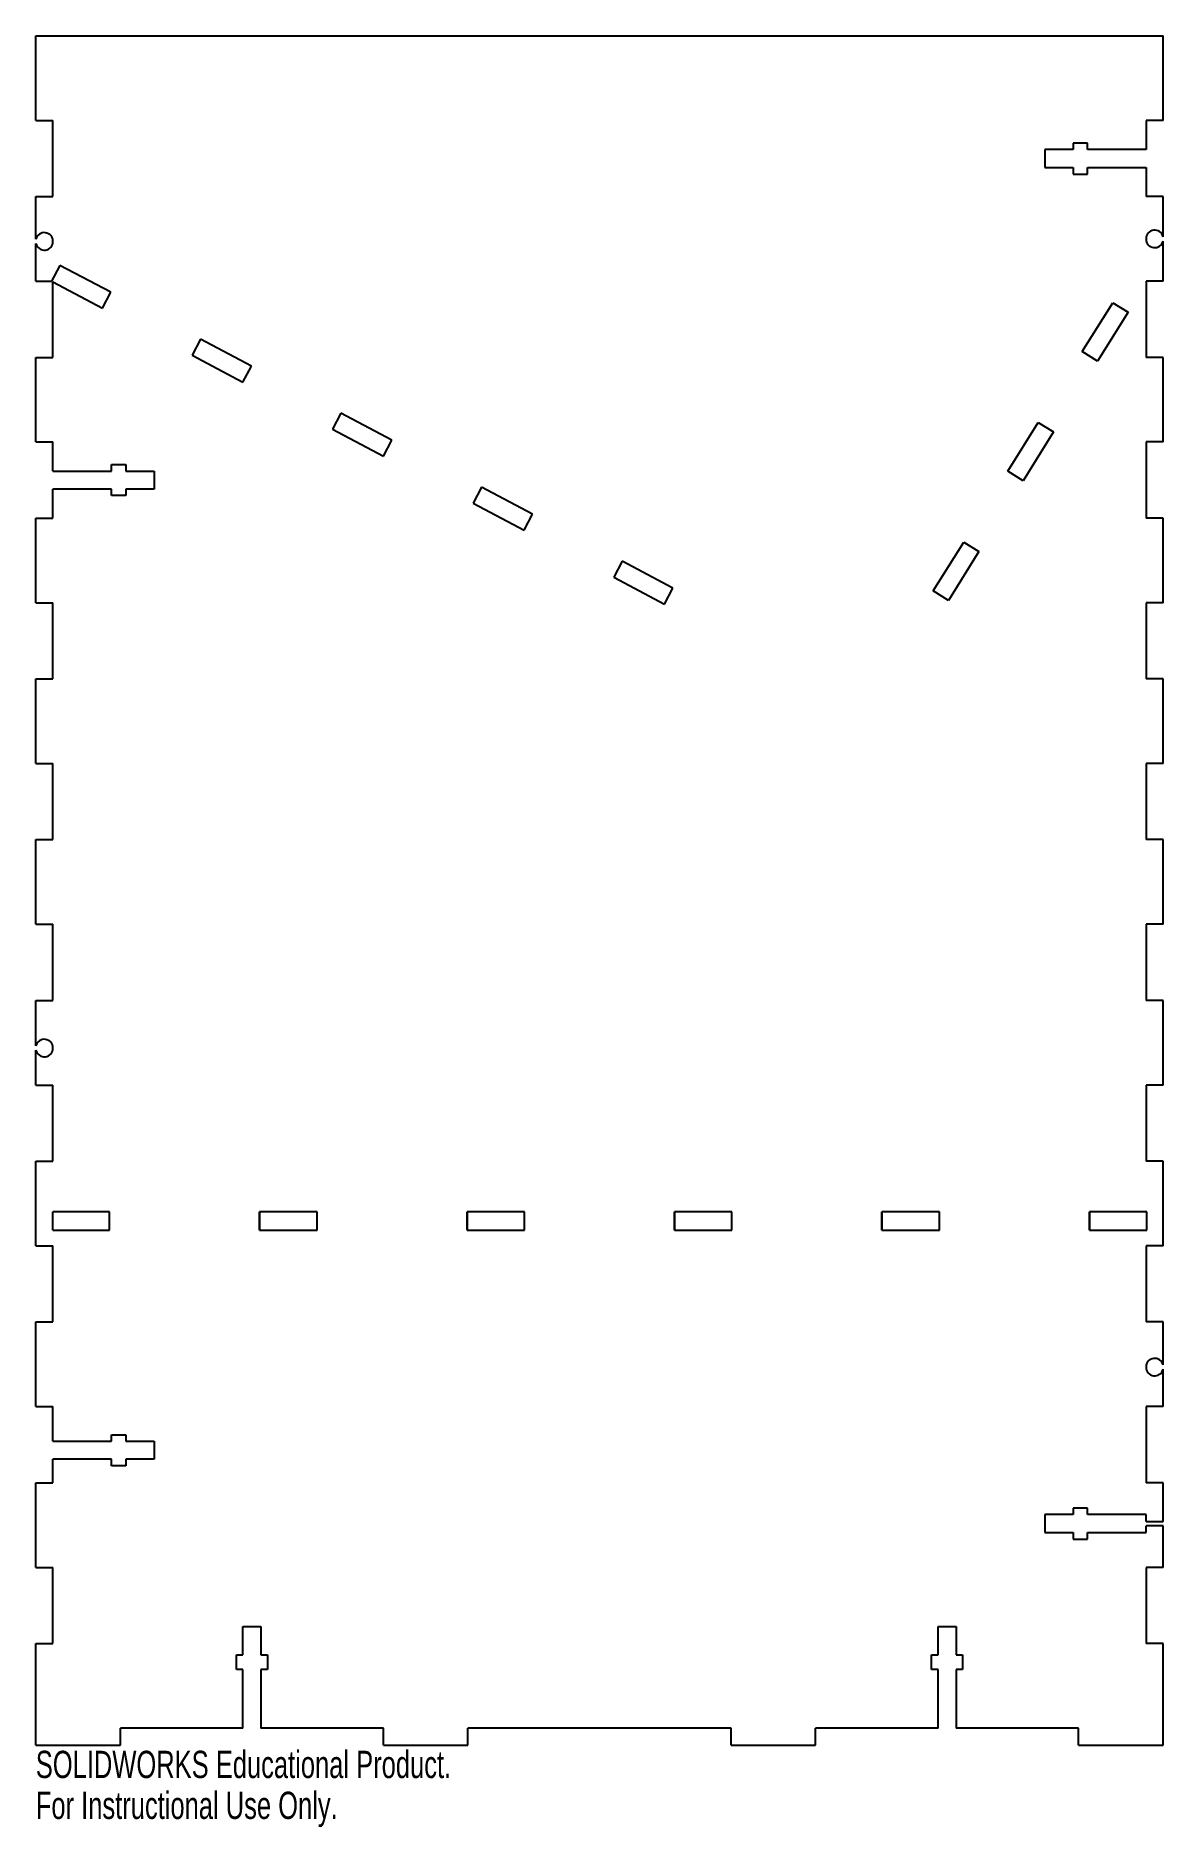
# Model space of a CAD drawing. Header units: millimetres. Extents: x 0 to 200, y -18 to 300.
import ezdxf

# ---------------------------------------------------------------- set-up
doc = ezdxf.new("R2010")
doc.units = ezdxf.units.MM
doc.styles.add('SLDTEXTSTYLE0', font='TXT', dxfattribs={"width": 0.7})

msp = doc.modelspace()

# ---------------------------------------------------------------- linework, layer by layer
at = {"color": 7, "linetype": 'Continuous', "lineweight": 25}
for p, q in [((0, 285), (0, 300)), ((0, 300), (200, 300)), ((200, 285), (200, 300)), ((0, 285), (3, 285)), ((3, 271.5), (3, 285)), ((200, 285), (197, 285)), ((197, 285), (197, 279.85)), ((184, 279.85), (179, 279.85)), ((179, 279.85), (179, 276.65)), ((186.6, 281), (184, 281)), ((184, 281), (184, 279.85)), ((186.6, 279.85), (186.6, 281)), ((197, 279.85), (186.6, 279.85)), ((179, 276.65), (184, 276.65)), ((184, 276.65), (184, 275.5)), ((186.6, 275.5), (186.6, 276.65)), ((186.6, 276.65), (197, 276.65)), ((197, 276.65), (197, 271.5)), ((184, 275.5), (186.6, 275.5)), ((0, 263.95), (0, 271.5)), ((0, 271.5), (3, 271.5)), ((200, 271.5), (197, 271.5)), ((200, 264.39), (200, 271.5)), ((200, 256.5), (200, 263.61)), ((0, 256.5), (0, 263.17)), ((4.28, 259.31), (2.8, 256.5)), ((13.31, 254.57), (4.28, 259.31)), ((0, 256.5), (2.8, 256.5)), ((3, 243), (3, 256.37)), ((3, 256.37), (11.82, 251.73)), ((11.82, 251.73), (13.31, 254.57)), ((200, 256.5), (197, 256.5)), ((197, 256.5), (197, 243)), ((185.65, 244.03), (191.04, 252.69)), ((193.76, 251), (188.36, 242.34)), ((191.04, 252.69), (193.76, 251)), ((29.21, 246.2), (27.72, 243.37)), ((38.24, 241.45), (29.21, 246.2)), ((0, 228), (0, 243)), ((0, 243), (3, 243)), ((27.72, 243.37), (36.75, 238.62)), ((36.75, 238.62), (38.24, 241.45)), ((188.36, 242.34), (185.65, 244.03)), ((200, 243), (197, 243)), ((200, 228), (200, 243)), ((54.14, 233.08), (52.65, 230.25)), ((63.17, 228.33), (54.14, 233.08)), ((52.65, 230.25), (61.68, 225.5)), ((172.43, 222.81), (177.82, 231.47)), ((180.54, 229.78), (175.15, 221.12)), ((177.82, 231.47), (180.54, 229.78)), ((0, 228), (3, 228)), ((3, 222.85), (3, 228)), ((61.68, 225.5), (63.17, 228.33)), ((200, 228), (197, 228)), ((197, 228), (197, 214.5)), ((3, 222.85), (13.4, 222.85)), ((13.4, 224), (16, 224)), ((13.4, 222.85), (13.4, 224)), ((16, 224), (16, 222.85)), ((16, 222.85), (21, 222.85)), ((21, 222.85), (21, 219.65)), ((175.15, 221.12), (172.43, 222.81)), ((3, 214.5), (3, 219.65)), ((13.4, 219.65), (3, 219.65)), ((13.4, 218.5), (13.4, 219.65)), ((16, 219.65), (16, 218.5)), ((21, 219.65), (16, 219.65)), ((79.07, 219.96), (77.58, 217.13)), ((88.1, 215.21), (79.07, 219.96)), ((16, 218.5), (13.4, 218.5)), ((77.58, 217.13), (86.61, 212.38)), ((0, 199.5), (0, 214.5)), ((0, 214.5), (3, 214.5)), ((86.61, 212.38), (88.1, 215.21)), ((200, 214.5), (197, 214.5)), ((200, 199.5), (200, 214.5)), ((159.21, 201.59), (164.61, 210.25)), ((164.61, 210.25), (167.32, 208.56)), ((104.01, 206.85), (102.52, 204.01)), ((113.03, 202.1), (104.01, 206.85)), ((167.32, 208.56), (161.93, 199.9)), ((102.52, 204.01), (111.54, 199.26)), ((111.54, 199.26), (113.03, 202.1)), ((161.93, 199.9), (159.21, 201.59)), ((0, 199.5), (3, 199.5)), ((3, 186), (3, 199.5)), ((200, 199.5), (197, 199.5)), ((197, 199.5), (197, 186)), ((0, 171), (0, 186)), ((0, 186), (3, 186)), ((200, 186), (197, 186)), ((200, 171), (200, 186)), ((0, 171), (3, 171)), ((3, 157.5), (3, 171)), ((200, 171), (197, 171)), ((197, 171), (197, 157.5)), ((0, 142.5), (0, 157.5)), ((0, 157.5), (3, 157.5)), ((200, 157.5), (197, 157.5)), ((200, 142.5), (200, 157.5)), ((0, 142.5), (3, 142.5)), ((3, 129), (3, 142.5)), ((200, 142.5), (197, 142.5)), ((197, 142.5), (197, 129)), ((0, 120.95), (0, 129)), ((0, 129), (3, 129)), ((200, 129), (197, 129)), ((200, 114), (200, 129)), ((0, 114), (0, 120.17)), ((0, 114), (3, 114)), ((3, 100.5), (3, 114)), ((200, 114), (197, 114)), ((197, 114), (197, 100.5)), ((0, 85.5), (0, 100.5)), ((0, 100.5), (3, 100.5)), ((200, 100.5), (197, 100.5)), ((200, 85.5), (200, 100.5)), ((3, 88.3), (3, 91.5)), ((13.1, 91.5), (3, 91.5)), ((13.1, 88.3), (13.1, 91.5)), ((49.9, 91.5), (39.7, 91.5)), ((39.7, 91.5), (39.7, 88.3)), ((39.7, 88.3), (39.7, 91.5)), ((49.9, 88.3), (49.9, 91.5)), ((86.7, 91.5), (76.5, 91.5)), ((76.5, 91.5), (76.5, 88.3)), ((76.5, 88.3), (76.5, 91.5)), ((86.7, 88.3), (86.7, 91.5)), ((123.5, 91.5), (113.3, 91.5)), ((113.3, 91.5), (113.3, 88.3)), ((113.3, 88.3), (113.3, 91.5)), ((123.5, 88.3), (123.5, 91.5)), ((160.3, 91.5), (150.1, 91.5)), ((150.1, 91.5), (150.1, 88.3)), ((150.1, 88.3), (150.1, 91.5)), ((160.3, 88.3), (160.3, 91.5)), ((197.1, 91.5), (186.9, 91.5)), ((186.9, 91.5), (186.9, 88.3)), ((186.9, 88.3), (186.9, 91.5)), ((197.1, 88.3), (197.1, 91.5)), ((3, 88.3), (13.1, 88.3)), ((39.7, 88.3), (49.9, 88.3)), ((76.5, 88.3), (86.7, 88.3)), ((113.3, 88.3), (123.5, 88.3)), ((150.1, 88.3), (160.3, 88.3)), ((186.9, 88.3), (197.1, 88.3)), ((0, 85.5), (3, 85.5)), ((3, 72), (3, 85.5)), ((200, 85.5), (197, 85.5)), ((197, 85.5), (197, 72)), ((0, 57), (0, 72)), ((0, 72), (3, 72)), ((200, 72), (197, 72)), ((200, 64.39), (200, 72)), ((200, 57), (200, 63.61)), ((0, 57), (3, 57)), ((3, 50.85), (3, 57)), ((200, 57), (197, 57)), ((197, 57), (197, 43.5)), ((3, 50.85), (13.4, 50.85)), ((13.4, 52), (16, 52)), ((13.4, 50.85), (13.4, 52)), ((16, 52), (16, 50.85)), ((16, 50.85), (21, 50.85)), ((21, 50.85), (21, 47.65)), ((3, 43.5), (3, 47.65)), ((13.4, 47.65), (3, 47.65)), ((13.4, 46.5), (13.4, 47.65)), ((16, 47.65), (16, 46.5)), ((21, 47.65), (16, 47.65)), ((16, 46.5), (13.4, 46.5)), ((0, 28.5), (0, 43.5)), ((0, 43.5), (3, 43.5)), ((200, 43.5), (197, 43.5)), ((200, 36.64), (200, 43.5)), ((186.6, 39), (184, 39)), ((184, 39), (184, 37.85)), ((186.6, 37.85), (186.6, 39)), ((184, 37.85), (179, 37.85)), ((179, 37.85), (179, 34.65)), ((197, 37.85), (186.6, 37.85)), ((197, 36.64), (197, 37.85)), ((197, 36.64), (200, 36.64)), ((197, 34.65), (197, 35.86)), ((200, 35.86), (197, 35.86)), ((200, 28.5), (200, 35.86)), ((179, 34.65), (184, 34.65)), ((184, 34.65), (184, 33.5)), ((184, 33.5), (186.6, 33.5)), ((186.6, 33.5), (186.6, 34.65)), ((186.6, 34.65), (197, 34.65)), ((0, 28.5), (3, 28.5)), ((3, 15), (3, 28.5)), ((200, 28.5), (197, 28.5)), ((197, 28.5), (197, 15)), ((36.73, 18), (39.93, 18)), ((36.73, 13), (36.73, 18)), ((39.93, 18), (39.93, 13)), ((160.07, 18), (163.27, 18)), ((160.07, 13), (160.07, 18)), ((163.27, 18), (163.27, 13)), ((0, -3), (0, 15)), ((0, 15), (3, 15)), ((35.58, 13), (36.73, 13)), ((35.58, 10.4), (35.58, 13)), ((39.93, 13), (41.08, 13)), ((41.08, 13), (41.08, 10.4)), ((158.92, 13), (160.07, 13)), ((158.92, 10.4), (158.92, 13)), ((163.27, 13), (164.42, 13)), ((164.42, 13), (164.42, 10.4)), ((200, 15), (197, 15)), ((200, -3), (200, 15)), ((36.73, 10.4), (35.58, 10.4)), ((36.73, 0), (36.73, 10.4)), ((39.93, 10.4), (39.93, 0)), ((41.08, 10.4), (39.93, 10.4)), ((160.07, 10.4), (158.92, 10.4)), ((160.07, 0), (160.07, 10.4)), ((163.27, 10.4), (163.27, 0)), ((164.42, 10.4), (163.27, 10.4)), ((15, -3), (15, 0)), ((36.73, 0), (15, 0)), ((61.67, 0), (39.93, 0)), ((61.67, -3), (61.67, 0)), ((123.33, 0), (76.67, 0)), ((76.67, -3), (76.67, 0)), ((123.33, -3), (123.33, 0)), ((160.07, 0), (138.33, 0)), ((138.33, -3), (138.33, 0)), ((185, 0), (163.27, 0)), ((185, -3), (185, 0)), ((0, -3), (15, -3)), ((61.67, -3), (76.67, -3)), ((123.33, -3), (138.33, -3)), ((185, -3), (200, -3))]:
    msp.add_line(p, q, dxfattribs=at)
for centre, start, end in [((1.5, 263.56), 194.5926, 165.4074), ((198.5, 264), 14.5926, 345.4074), ((1.5, 120.56), 194.5926, 165.4074), ((198.5, 64), 14.5926, 345.4074)]:
    msp.add_arc(centre, 1.55, start, end, dxfattribs=at)

# ---------------------------------------------------------------- texts
at = {"color": 7, "linetype": 'Continuous', "char_height": 4.8336, "attachment_point": 1, "style": 'SLDTEXTSTYLE0'}
for s, insert in [('SOLIDWORKS Educational Product.', (0, -4.02)), ('For Instructional Use Only.', (0, -11.27))]:
    msp.add_mtext(s, dxfattribs=dict(at, insert=insert))

doc.saveas('drawing.dxf')
